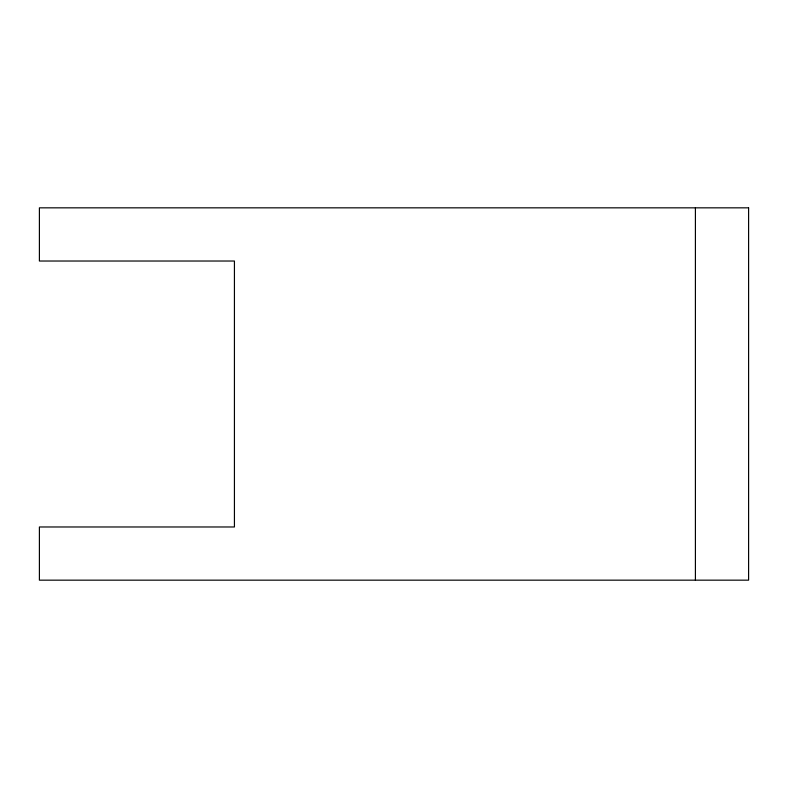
<?xml version="1.0" encoding="UTF-8"?>
<svg xmlns="http://www.w3.org/2000/svg" width="788" height="788" viewBox="0 0 788 788"><rect width="100%" height="100%" fill="white"/><g stroke="black" fill="none" stroke-linecap="round" stroke-linejoin="round"><path stroke-width="1.18" d="M695.41 207.835L695.41 580.165M748.6 207.835L39.4 207.835L39.4 261.025L234.43 261.025L234.43 526.975L39.4 526.975L39.4 580.165L748.6 580.165L748.6 207.835"/></g></svg>
